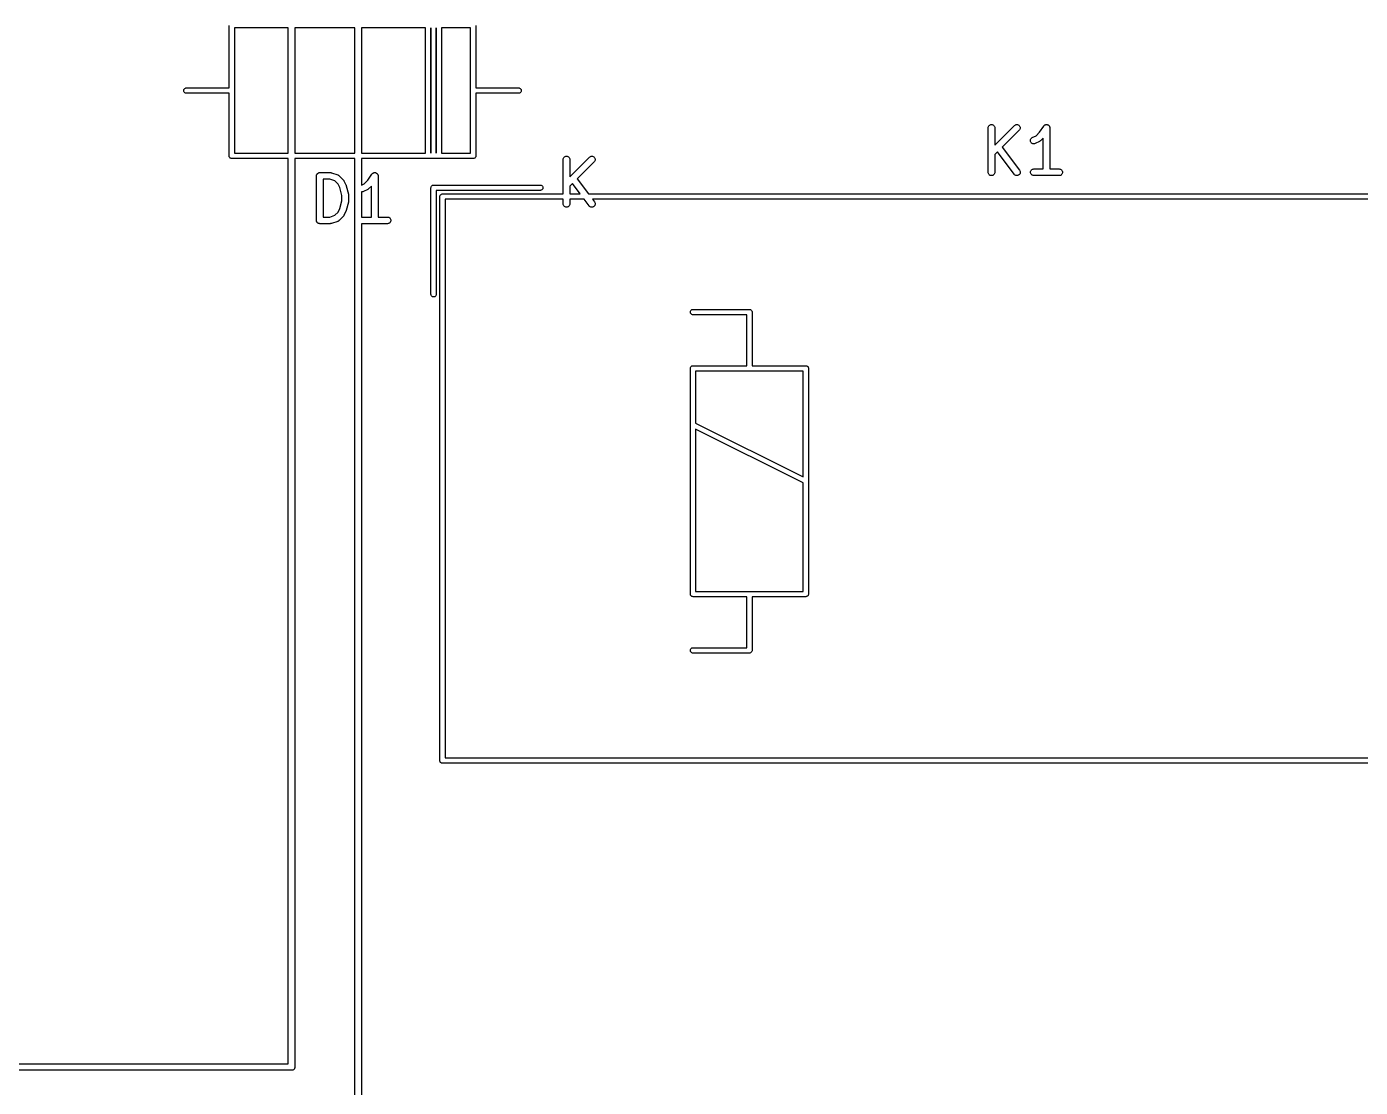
# Model space of a CAD drawing. Extents: x 27 to 173, y -137 to -67.
# Drawn here: x 119.54 to 149.57, y -122.46 to -98.57 of the extents above; entities that cross this region are included whole.
import ezdxf

# ---------------------------------------------------------------- set-up
doc = ezdxf.new("R2010")
doc.units = 0
doc.layers.add('BLACK', color=7, linetype='CONTINUOUS')

msp = doc.modelspace()

# ---------------------------------------------------------------- linework, layer by layer
at = {"layer": 'BLACK', "linetype": 'CONTINUOUS'}
for p, q in [((124.093, -99.9525), (124.093, -98.5454)), ((124.213, -98.6025), (124.213, -100.01)), ((125.425, -98.6025), (124.213, -98.6025)), ((125.425, -101.422), (125.425, -98.6025)), ((125.575, -98.6025), (125.575, -101.422)), ((126.925, -98.6025), (125.575, -98.6025)), ((126.925, -101.422), (126.925, -98.6025)), ((127.075, -98.6025), (127.075, -101.422)), ((128.513, -98.6025), (127.075, -98.6025)), ((128.513, -101.422), (128.513, -98.6025)), ((128.633, -98.6025), (128.633, -101.422)), ((128.633, -101.422), (128.633, -98.6025)), ((128.633, -98.6025), (128.633, -98.6025)), ((128.753, -98.6025), (128.753, -101.422)), ((128.753, -101.422), (128.753, -98.6025)), ((128.753, -98.6025), (128.753, -98.6025)), ((128.873, -98.6025), (128.873, -101.422)), ((129.533, -98.6025), (128.873, -98.6025)), ((129.533, -100.01), (129.533, -98.6025)), ((129.653, -98.5454), (129.653, -99.9525)), ((123.073, -100.012), (123.074, -100.001)), ((123.074, -100.001), (123.077, -99.9894)), ((123.077, -99.9894), (123.083, -99.979)), ((123.083, -99.979), (123.09, -99.9699)), ((123.09, -99.9699), (123.1, -99.9624)), ((123.1, -99.9624), (123.11, -99.9568)), ((123.11, -99.9568), (123.121, -99.9534)), ((123.121, -99.9534), (123.13, -99.9525)), ((123.13, -99.9525), (124.093, -99.9525)), ((129.653, -99.9525), (130.616, -99.9525)), ((130.616, -99.9525), (130.625, -99.9534)), ((130.625, -99.9534), (130.636, -99.9568)), ((130.636, -99.9568), (130.646, -99.9624)), ((130.646, -99.9624), (130.656, -99.9699)), ((130.656, -99.9699), (130.663, -99.979)), ((130.663, -99.979), (130.669, -99.9894)), ((130.669, -99.9894), (130.672, -100.001)), ((130.672, -100.001), (130.673, -100.012)), ((123.074, -100.024), (123.073, -100.012)), ((123.077, -100.036), (123.074, -100.024)), ((123.083, -100.046), (123.077, -100.036)), ((123.09, -100.055), (123.083, -100.046)), ((123.1, -100.063), (123.09, -100.055)), ((123.11, -100.068), (123.1, -100.063)), ((123.121, -100.072), (123.11, -100.068)), ((123.13, -100.072), (123.121, -100.072)), ((124.093, -100.072), (123.13, -100.072)), ((124.093, -101.48), (124.093, -100.072)), ((124.213, -100.01), (124.213, -100.012)), ((124.213, -100.012), (124.213, -100.015)), ((124.213, -100.015), (124.213, -101.422)), ((129.533, -100.012), (129.533, -100.01)), ((129.533, -100.015), (129.533, -100.012)), ((129.533, -101.422), (129.533, -100.015)), ((130.616, -100.072), (129.653, -100.072)), ((129.653, -100.072), (129.653, -101.48)), ((130.625, -100.072), (130.616, -100.072)), ((130.636, -100.068), (130.625, -100.072)), ((130.646, -100.063), (130.636, -100.068)), ((130.656, -100.055), (130.646, -100.063)), ((130.663, -100.046), (130.656, -100.055)), ((130.669, -100.036), (130.663, -100.046)), ((130.672, -100.024), (130.669, -100.036)), ((130.673, -100.012), (130.672, -100.024)), ((141.187, -100.851), (141.189, -100.837)), ((141.187, -100.852), (141.187, -100.851)), ((141.187, -101.852), (141.187, -100.852)), ((141.189, -100.837), (141.193, -100.823)), ((141.193, -100.823), (141.2, -100.81)), ((141.2, -100.81), (141.209, -100.799)), ((141.209, -100.799), (141.221, -100.79)), ((141.221, -100.79), (141.234, -100.783)), ((141.234, -100.783), (141.248, -100.779)), ((141.248, -100.779), (141.262, -100.777)), ((141.262, -100.777), (141.277, -100.779)), ((141.277, -100.779), (141.291, -100.783)), ((141.291, -100.783), (141.304, -100.79)), ((141.304, -100.79), (141.315, -100.8)), ((141.315, -100.8), (141.324, -100.811)), ((141.324, -100.811), (141.331, -100.824)), ((141.331, -100.824), (141.335, -100.838)), ((141.335, -100.838), (141.337, -100.852)), ((141.337, -101.243), (141.78, -100.799)), ((141.337, -100.852), (141.337, -101.243)), ((141.886, -100.905), (141.504, -101.288)), ((141.78, -100.799), (141.781, -100.799)), ((141.781, -100.799), (141.792, -100.789)), ((141.792, -100.789), (141.805, -100.783)), ((141.805, -100.783), (141.82, -100.779)), ((141.82, -100.779), (141.834, -100.777)), ((141.834, -100.777), (141.849, -100.779)), ((141.849, -100.779), (141.863, -100.783)), ((141.863, -100.783), (141.875, -100.79)), ((141.875, -100.79), (141.887, -100.8)), ((141.896, -100.894), (141.886, -100.905)), ((141.887, -100.8), (141.896, -100.811)), ((141.896, -100.811), (141.903, -100.824)), ((141.903, -100.881), (141.896, -100.894)), ((141.903, -100.824), (141.907, -100.838)), ((141.907, -100.867), (141.903, -100.881)), ((141.907, -100.838), (141.908, -100.853)), ((141.908, -100.853), (141.907, -100.867)), ((142.346, -100.947), (142.438, -100.811)), ((142.438, -100.81), (142.443, -100.804)), ((142.438, -100.811), (142.438, -100.81)), ((142.438, -100.81), (142.438, -100.81)), ((142.438, -100.81), (142.438, -100.81)), ((142.438, -100.81), (142.438, -100.81)), ((142.443, -100.804), (142.448, -100.799)), ((142.448, -100.799), (142.453, -100.794)), ((142.448, -100.799), (142.448, -100.799)), ((142.448, -100.799), (142.448, -100.799)), ((142.453, -100.794), (142.459, -100.79)), ((142.459, -100.79), (142.466, -100.786)), ((142.459, -100.79), (142.459, -100.79)), ((142.459, -100.79), (142.459, -100.79)), ((142.466, -100.786), (142.472, -100.783)), ((142.472, -100.783), (142.479, -100.781)), ((142.472, -100.783), (142.472, -100.783)), ((142.472, -100.783), (142.472, -100.783)), ((142.479, -100.781), (142.486, -100.779)), ((142.486, -100.779), (142.493, -100.778)), ((142.486, -100.779), (142.486, -100.779)), ((142.486, -100.779), (142.486, -100.779)), ((142.493, -100.778), (142.501, -100.777)), ((142.501, -100.777), (142.501, -100.777)), ((142.501, -100.777), (142.508, -100.778)), ((142.501, -100.777), (142.501, -100.777)), ((142.508, -100.778), (142.515, -100.779)), ((142.515, -100.779), (142.515, -100.779)), ((142.515, -100.779), (142.515, -100.779)), ((142.515, -100.779), (142.522, -100.781)), ((142.522, -100.781), (142.529, -100.783)), ((142.529, -100.783), (142.529, -100.783)), ((142.529, -100.783), (142.529, -100.783)), ((142.529, -100.783), (142.535, -100.787)), ((142.535, -100.787), (142.542, -100.79)), ((142.542, -100.79), (142.542, -100.79)), ((142.542, -100.79), (142.542, -100.79)), ((142.542, -100.79), (142.547, -100.795)), ((142.547, -100.795), (142.553, -100.8)), ((142.553, -100.8), (142.553, -100.8)), ((142.553, -100.8), (142.553, -100.8)), ((142.553, -100.8), (142.558, -100.805)), ((142.558, -100.805), (142.562, -100.811)), ((142.562, -100.811), (142.562, -100.811)), ((142.562, -100.811), (142.563, -100.811)), ((142.563, -100.811), (142.566, -100.817)), ((142.566, -100.817), (142.569, -100.824)), ((142.569, -100.824), (142.569, -100.824)), ((142.569, -100.824), (142.569, -100.824)), ((142.569, -100.824), (142.571, -100.831)), ((142.571, -100.831), (142.574, -100.838)), ((142.574, -100.838), (142.574, -100.838)), ((142.574, -100.838), (142.574, -100.838)), ((142.574, -100.838), (142.574, -100.845)), ((142.574, -100.845), (142.575, -100.852)), ((142.575, -100.852), (142.575, -101.777)), ((142.139, -101.143), (142.14, -101.128)), ((142.142, -101.157), (142.139, -101.143)), ((142.14, -101.128), (142.143, -101.114)), ((142.147, -101.171), (142.142, -101.157)), ((142.143, -101.114), (142.149, -101.101)), ((142.155, -101.184), (142.147, -101.171)), ((142.149, -101.101), (142.158, -101.089)), ((142.165, -101.194), (142.155, -101.184)), ((142.158, -101.089), (142.168, -101.079)), ((142.177, -101.203), (142.165, -101.194)), ((142.168, -101.079), (142.181, -101.071)), ((142.19, -101.209), (142.177, -101.203)), ((142.181, -101.071), (142.265, -101.029)), ((142.247, -101.206), (142.233, -101.211)), ((142.248, -101.205), (142.247, -101.206)), ((142.343, -101.158), (142.248, -101.205)), ((142.265, -101.029), (142.346, -100.947)), ((142.347, -101.155), (142.343, -101.158)), ((142.35, -101.153), (142.347, -101.155)), ((142.353, -101.151), (142.35, -101.153)), ((142.355, -101.15), (142.353, -101.151)), ((142.359, -101.147), (142.355, -101.15)), ((142.362, -101.144), (142.359, -101.147)), ((142.363, -101.144), (142.362, -101.144)), ((142.425, -101.081), (142.363, -101.144)), ((142.425, -101.777), (142.425, -101.081)), ((124.093, -101.483), (124.093, -101.48)), ((124.094, -101.494), (124.093, -101.483)), ((124.097, -101.506), (124.094, -101.494)), ((124.103, -101.516), (124.097, -101.506)), ((124.213, -101.422), (125.425, -101.422)), ((125.575, -101.422), (126.925, -101.422)), ((127.075, -101.422), (128.513, -101.422)), ((128.873, -101.422), (129.533, -101.422)), ((129.649, -101.506), (129.643, -101.516)), ((129.652, -101.494), (129.649, -101.506)), ((129.653, -101.485), (129.652, -101.491)), ((129.652, -101.491), (129.652, -101.494)), ((129.653, -101.48), (129.653, -101.483)), ((129.653, -101.483), (129.653, -101.485)), ((129.653, -101.485), (129.653, -101.485)), ((131.639, -101.511), (131.65, -101.502)), ((131.65, -101.502), (131.663, -101.495)), ((131.663, -101.495), (131.677, -101.491)), ((131.677, -101.491), (131.692, -101.49)), ((131.692, -101.49), (131.706, -101.491)), ((131.706, -101.491), (131.72, -101.496)), ((131.72, -101.496), (131.733, -101.503)), ((131.733, -101.503), (131.744, -101.512)), ((132.21, -101.511), (132.222, -101.502)), ((132.222, -101.502), (132.235, -101.495)), ((132.235, -101.495), (132.249, -101.491)), ((132.249, -101.491), (132.263, -101.49)), ((132.263, -101.49), (132.278, -101.491)), ((132.278, -101.491), (132.292, -101.496)), ((132.292, -101.496), (132.305, -101.503)), ((132.305, -101.503), (132.316, -101.512)), ((141.397, -101.395), (141.337, -101.455)), ((141.337, -101.455), (141.337, -101.852)), ((141.773, -101.897), (141.397, -101.395)), ((141.504, -101.288), (141.893, -101.807)), ((142.204, -101.212), (142.19, -101.209)), ((142.219, -101.213), (142.204, -101.212)), ((142.233, -101.211), (142.219, -101.213)), ((124.11, -101.525), (124.103, -101.516)), ((124.12, -101.533), (124.11, -101.525)), ((124.13, -101.538), (124.12, -101.533)), ((124.141, -101.542), (124.13, -101.538)), ((124.15, -101.542), (124.141, -101.542)), ((124.153, -101.543), (124.15, -101.542)), ((124.15, -101.542), (124.15, -101.542)), ((124.156, -101.542), (124.153, -101.543)), ((125.425, -101.542), (124.156, -101.542)), ((125.425, -121.925), (125.425, -101.542)), ((125.575, -101.542), (125.575, -121.996)), ((126.925, -101.542), (125.575, -101.542)), ((126.925, -130.925), (126.925, -101.542)), ((128.57, -101.542), (127.075, -101.542)), ((127.075, -101.542), (127.075, -102.143)), ((128.573, -101.543), (128.57, -101.542)), ((128.576, -101.542), (128.573, -101.543)), ((128.69, -101.542), (128.576, -101.542)), ((128.693, -101.543), (128.69, -101.542)), ((128.696, -101.542), (128.693, -101.543)), ((128.81, -101.542), (128.696, -101.542)), ((128.813, -101.543), (128.81, -101.542)), ((128.816, -101.542), (128.813, -101.543)), ((129.59, -101.542), (128.816, -101.542)), ((129.593, -101.543), (129.59, -101.542)), ((129.596, -101.542), (129.593, -101.543)), ((129.605, -101.542), (129.596, -101.542)), ((129.596, -101.542), (129.596, -101.542)), ((129.616, -101.538), (129.605, -101.542)), ((129.626, -101.533), (129.616, -101.538)), ((129.636, -101.525), (129.626, -101.533)), ((129.643, -101.516), (129.636, -101.525)), ((131.616, -101.564), (131.618, -101.549)), ((131.616, -101.565), (131.616, -101.564)), ((131.616, -102.34), (131.616, -101.565)), ((131.618, -101.549), (131.622, -101.535)), ((131.622, -101.535), (131.629, -101.523)), ((131.629, -101.523), (131.639, -101.511)), ((131.744, -101.512), (131.754, -101.523)), ((131.754, -101.523), (131.76, -101.536)), ((131.76, -101.536), (131.765, -101.55)), ((131.765, -101.55), (131.766, -101.565)), ((131.766, -101.955), (132.209, -101.512)), ((131.766, -101.565), (131.766, -101.955)), ((132.316, -101.618), (131.933, -102)), ((132.209, -101.512), (132.21, -101.511)), ((132.316, -101.512), (132.325, -101.524)), ((132.325, -101.607), (132.316, -101.618)), ((132.325, -101.524), (132.332, -101.537)), ((132.332, -101.594), (132.325, -101.607)), ((132.332, -101.537), (132.336, -101.551)), ((132.336, -101.58), (132.332, -101.594)), ((132.336, -101.551), (132.338, -101.565)), ((132.338, -101.565), (132.336, -101.58)), ((141.893, -101.807), (141.894, -101.808)), ((141.894, -101.808), (141.901, -101.821)), ((142.152, -101.81), (142.161, -101.799)), ((142.161, -101.799), (142.173, -101.79)), ((142.173, -101.79), (142.186, -101.783)), ((142.186, -101.783), (142.2, -101.779)), ((142.2, -101.779), (142.214, -101.777)), ((142.214, -101.777), (142.425, -101.777)), ((142.575, -101.777), (142.786, -101.777)), ((142.786, -101.777), (142.787, -101.777)), ((142.787, -101.777), (142.801, -101.779)), ((142.801, -101.779), (142.815, -101.783)), ((142.815, -101.783), (142.828, -101.79)), ((142.828, -101.79), (142.839, -101.8)), ((142.839, -101.8), (142.848, -101.811)), ((126.06, -101.934), (126.061, -101.927)), ((126.06, -101.935), (126.06, -101.934)), ((126.06, -101.934), (126.06, -101.934)), ((126.06, -101.934), (126.06, -101.934)), ((126.06, -101.934), (126.06, -101.934)), ((126.06, -102.935), (126.06, -101.935)), ((126.061, -101.927), (126.061, -101.92)), ((126.061, -101.92), (126.062, -101.92)), ((126.062, -101.919), (126.064, -101.913)), ((126.062, -101.92), (126.062, -101.919)), ((126.064, -101.913), (126.066, -101.906)), ((126.066, -101.905), (126.069, -101.899)), ((126.066, -101.906), (126.066, -101.905)), ((126.066, -101.906), (126.066, -101.906)), ((126.069, -101.899), (126.073, -101.893)), ((126.073, -101.893), (126.078, -101.887)), ((126.073, -101.893), (126.073, -101.893)), ((126.073, -101.893), (126.073, -101.893)), ((126.078, -101.887), (126.082, -101.882)), ((126.082, -101.881), (126.088, -101.877)), ((126.082, -101.882), (126.082, -101.881)), ((126.082, -101.881), (126.082, -101.881)), ((126.088, -101.877), (126.093, -101.872)), ((126.093, -101.872), (126.094, -101.872)), ((126.094, -101.872), (126.1, -101.869)), ((126.094, -101.872), (126.094, -101.872)), ((126.1, -101.869), (126.106, -101.866)), ((126.106, -101.866), (126.107, -101.865)), ((126.107, -101.865), (126.114, -101.863)), ((126.107, -101.865), (126.107, -101.865)), ((126.114, -101.863), (126.12, -101.861)), ((126.12, -101.861), (126.121, -101.861)), ((126.121, -101.861), (126.121, -101.861)), ((126.121, -101.861), (126.128, -101.861)), ((126.128, -101.861), (126.135, -101.86)), ((126.135, -101.86), (126.373, -101.86)), ((126.21, -102.01), (126.21, -102.86)), ((126.361, -102.01), (126.21, -102.01)), ((126.475, -102.048), (126.361, -102.01)), ((126.373, -101.86), (126.374, -101.86)), ((126.374, -101.86), (126.378, -101.86)), ((126.378, -101.86), (126.382, -101.86)), ((126.382, -101.86), (126.385, -101.861)), ((126.385, -101.861), (126.389, -101.862)), ((126.389, -101.862), (126.393, -101.863)), ((126.393, -101.863), (126.397, -101.864)), ((126.397, -101.864), (126.54, -101.911)), ((126.549, -102.122), (126.475, -102.048)), ((126.54, -101.911), (126.541, -101.912)), ((126.541, -101.912), (126.543, -101.913)), ((126.543, -101.913), (126.545, -101.913)), ((126.545, -101.913), (126.549, -101.916)), ((126.549, -101.916), (126.554, -101.918)), ((126.554, -101.918), (126.556, -101.919)), ((126.556, -101.919), (126.558, -101.92)), ((126.558, -101.92), (126.562, -101.923)), ((126.562, -101.923), (126.566, -101.926)), ((126.566, -101.926), (126.567, -101.928)), ((126.567, -101.928), (126.569, -101.929)), ((126.569, -101.929), (126.664, -102.025)), ((126.664, -102.025), (126.665, -102.025)), ((126.665, -102.025), (126.667, -102.029)), ((126.667, -102.029), (126.67, -102.032)), ((126.67, -102.032), (126.672, -102.034)), ((126.672, -102.034), (126.674, -102.037)), ((126.674, -102.037), (126.676, -102.041)), ((126.676, -102.041), (126.678, -102.044)), ((126.678, -102.044), (126.726, -102.139)), ((127.138, -102.111), (127.219, -102.03)), ((127.219, -102.03), (127.311, -101.893)), ((127.311, -101.892), (127.316, -101.887)), ((127.311, -101.893), (127.311, -101.892)), ((127.311, -101.892), (127.311, -101.892)), ((127.311, -101.893), (127.311, -101.893)), ((127.311, -101.893), (127.311, -101.893)), ((127.316, -101.887), (127.321, -101.881)), ((127.321, -101.881), (127.326, -101.877)), ((127.321, -101.881), (127.321, -101.881)), ((127.321, -101.881), (127.321, -101.881)), ((127.326, -101.877), (127.332, -101.872)), ((127.332, -101.872), (127.339, -101.869)), ((127.332, -101.872), (127.332, -101.872)), ((127.332, -101.872), (127.332, -101.872)), ((127.339, -101.869), (127.345, -101.865)), ((127.345, -101.865), (127.352, -101.863)), ((127.345, -101.865), (127.345, -101.865)), ((127.345, -101.865), (127.345, -101.865)), ((127.352, -101.863), (127.359, -101.861)), ((127.359, -101.861), (127.359, -101.861)), ((127.359, -101.861), (127.359, -101.861)), ((127.359, -101.861), (127.366, -101.861)), ((127.366, -101.861), (127.374, -101.86)), ((127.374, -101.86), (127.374, -101.86)), ((127.374, -101.86), (127.374, -101.86)), ((127.374, -101.86), (127.381, -101.861)), ((127.381, -101.861), (127.388, -101.861)), ((127.388, -101.861), (127.388, -101.861)), ((127.388, -101.861), (127.388, -101.861)), ((127.388, -101.861), (127.395, -101.864)), ((127.395, -101.864), (127.402, -101.866)), ((127.402, -101.866), (127.402, -101.866)), ((127.402, -101.866), (127.402, -101.866)), ((127.402, -101.866), (127.408, -101.869)), ((127.408, -101.869), (127.415, -101.873)), ((127.415, -101.873), (127.415, -101.873)), ((127.415, -101.873), (127.415, -101.873)), ((127.415, -101.873), (127.42, -101.877)), ((127.42, -101.877), (127.426, -101.882)), ((127.426, -101.882), (127.426, -101.882)), ((127.426, -101.882), (127.426, -101.882)), ((127.426, -101.882), (127.431, -101.888)), ((127.431, -101.888), (127.435, -101.893)), ((127.435, -101.893), (127.435, -101.893)), ((127.435, -101.893), (127.436, -101.893)), ((127.436, -101.893), (127.439, -101.9)), ((127.439, -101.9), (127.442, -101.906)), ((127.442, -101.906), (127.442, -101.906)), ((127.442, -101.906), (127.442, -101.906)), ((127.442, -101.906), (127.444, -101.913)), ((127.444, -101.913), (127.447, -101.92)), ((127.447, -101.92), (127.447, -101.92)), ((127.447, -101.92), (127.447, -101.92)), ((127.447, -101.92), (127.447, -101.927)), ((127.447, -101.927), (127.448, -101.935)), ((127.448, -101.935), (127.448, -102.86)), ((131.826, -102.108), (131.766, -102.167)), ((132, -102.34), (131.826, -102.108)), ((131.933, -102), (132.188, -102.34)), ((141.188, -101.867), (141.187, -101.852)), ((141.193, -101.881), (141.188, -101.867)), ((141.199, -101.894), (141.193, -101.881)), ((141.209, -101.905), (141.199, -101.894)), ((141.22, -101.915), (141.209, -101.905)), ((141.233, -101.922), (141.22, -101.915)), ((141.247, -101.926), (141.233, -101.922)), ((141.261, -101.927), (141.247, -101.926)), ((141.276, -101.926), (141.261, -101.927)), ((141.29, -101.922), (141.276, -101.926)), ((141.303, -101.915), (141.29, -101.922)), ((141.314, -101.906), (141.303, -101.915)), ((141.324, -101.895), (141.314, -101.906)), ((141.331, -101.882), (141.324, -101.895)), ((141.335, -101.868), (141.331, -101.882)), ((141.337, -101.853), (141.335, -101.868)), ((141.337, -101.852), (141.337, -101.853)), ((141.783, -101.908), (141.773, -101.897)), ((141.795, -101.917), (141.783, -101.908)), ((141.808, -101.923), (141.795, -101.917)), ((141.822, -101.927), (141.808, -101.923)), ((141.837, -101.927), (141.822, -101.927)), ((141.852, -101.925), (141.837, -101.927)), ((141.865, -101.92), (141.852, -101.925)), ((141.878, -101.913), (141.865, -101.92)), ((141.889, -101.903), (141.878, -101.913)), ((141.898, -101.891), (141.889, -101.903)), ((141.904, -101.878), (141.898, -101.891)), ((141.901, -101.821), (141.906, -101.835)), ((141.907, -101.864), (141.904, -101.878)), ((141.906, -101.835), (141.908, -101.849)), ((141.908, -101.849), (141.907, -101.864)), ((142.139, -101.852), (142.141, -101.837)), ((142.141, -101.866), (142.139, -101.852)), ((142.141, -101.837), (142.145, -101.823)), ((142.145, -101.88), (142.141, -101.866)), ((142.145, -101.823), (142.152, -101.81)), ((142.152, -101.893), (142.145, -101.88)), ((142.161, -101.905), (142.152, -101.893)), ((142.172, -101.914), (142.161, -101.905)), ((142.185, -101.921), (142.172, -101.914)), ((142.199, -101.926), (142.185, -101.921)), ((142.213, -101.927), (142.199, -101.926)), ((142.214, -101.927), (142.213, -101.927)), ((142.786, -101.927), (142.214, -101.927)), ((142.8, -101.926), (142.786, -101.927)), ((142.814, -101.922), (142.8, -101.926)), ((142.827, -101.915), (142.814, -101.922)), ((142.839, -101.906), (142.827, -101.915)), ((142.848, -101.894), (142.839, -101.906)), ((142.848, -101.811), (142.855, -101.824)), ((142.855, -101.881), (142.848, -101.894)), ((142.855, -101.824), (142.859, -101.838)), ((142.859, -101.867), (142.855, -101.881)), ((142.859, -101.838), (142.861, -101.853)), ((142.861, -101.853), (142.859, -101.867)), ((126.588, -102.199), (126.549, -102.122)), ((126.631, -102.373), (126.588, -102.199)), ((126.631, -102.497), (126.631, -102.373)), ((126.726, -102.139), (126.726, -102.14)), ((126.726, -102.14), (126.726, -102.141)), ((126.726, -102.141), (126.727, -102.141)), ((126.727, -102.141), (126.729, -102.148)), ((126.729, -102.148), (126.731, -102.154)), ((126.731, -102.154), (126.731, -102.154)), ((126.731, -102.154), (126.731, -102.155)), ((126.731, -102.155), (126.779, -102.345)), ((126.779, -102.345), (126.779, -102.346)), ((126.779, -102.346), (126.78, -102.348)), ((126.78, -102.348), (126.78, -102.349)), ((126.78, -102.349), (126.78, -102.355)), ((126.78, -102.355), (126.781, -102.361)), ((126.781, -102.361), (126.781, -102.362)), ((126.781, -102.362), (126.781, -102.363)), ((126.781, -102.363), (126.781, -102.506)), ((127.075, -102.143), (127.138, -102.111)), ((127.077, -102.295), (127.075, -102.294)), ((127.075, -102.294), (127.075, -102.861)), ((127.092, -102.295), (127.077, -102.295)), ((127.106, -102.293), (127.092, -102.295)), ((127.12, -102.288), (127.106, -102.293)), ((127.121, -102.288), (127.12, -102.288)), ((127.216, -102.24), (127.121, -102.288)), ((127.22, -102.238), (127.216, -102.24)), ((127.223, -102.236), (127.22, -102.238)), ((127.226, -102.234), (127.223, -102.236)), ((127.228, -102.232), (127.226, -102.234)), ((127.232, -102.229), (127.228, -102.232)), ((127.235, -102.227), (127.232, -102.229)), ((127.236, -102.226), (127.235, -102.227)), ((127.298, -102.164), (127.236, -102.226)), ((127.298, -102.86), (127.298, -102.164)), ((128.64, -102.2), (128.641, -102.188)), ((128.64, -102.203), (128.64, -102.2)), ((128.64, -104.603), (128.64, -102.203)), ((128.641, -102.188), (128.644, -102.177)), ((128.644, -102.177), (128.65, -102.167)), ((128.65, -102.167), (128.657, -102.157)), ((128.657, -102.157), (128.667, -102.15)), ((128.667, -102.15), (128.677, -102.144)), ((128.677, -102.144), (128.688, -102.141)), ((128.688, -102.141), (128.697, -102.14)), ((128.697, -102.14), (128.697, -102.14)), ((128.697, -102.14), (128.7, -102.14)), ((128.7, -102.14), (128.703, -102.14)), ((128.703, -102.14), (131.103, -102.14)), ((131.103, -102.26), (128.76, -102.26)), ((128.76, -102.26), (128.76, -104.603)), ((128.84, -102.4), (128.841, -102.388)), ((128.84, -102.403), (128.84, -102.4)), ((128.84, -115.097), (128.84, -102.403)), ((128.841, -102.388), (128.844, -102.377)), ((128.844, -102.377), (128.85, -102.367)), ((128.85, -102.367), (128.857, -102.357)), ((128.857, -102.357), (128.867, -102.35)), ((128.867, -102.35), (128.877, -102.344)), ((128.877, -102.344), (128.888, -102.341)), ((128.888, -102.341), (128.897, -102.34)), ((128.897, -102.34), (128.897, -102.34)), ((128.897, -102.34), (128.9, -102.34)), ((128.9, -102.34), (128.903, -102.34)), ((128.903, -102.34), (131.616, -102.34)), ((131.103, -102.14), (131.112, -102.141)), ((131.112, -102.259), (131.103, -102.26)), ((131.112, -102.141), (131.123, -102.144)), ((131.123, -102.256), (131.112, -102.259)), ((131.123, -102.144), (131.133, -102.15)), ((131.133, -102.25), (131.123, -102.256)), ((131.133, -102.15), (131.143, -102.157)), ((131.143, -102.243), (131.133, -102.25)), ((131.143, -102.157), (131.15, -102.167)), ((131.15, -102.233), (131.143, -102.243)), ((131.15, -102.167), (131.156, -102.177)), ((131.156, -102.223), (131.15, -102.233)), ((131.156, -102.177), (131.159, -102.188)), ((131.159, -102.212), (131.156, -102.223)), ((131.159, -102.188), (131.16, -102.2)), ((131.16, -102.2), (131.159, -102.212)), ((131.766, -102.167), (131.766, -102.34)), ((131.766, -102.34), (132, -102.34)), ((132.188, -102.34), (158.097, -102.34)), ((126.549, -102.748), (126.588, -102.671)), ((126.588, -102.671), (126.631, -102.497)), ((126.779, -102.524), (126.731, -102.715)), ((126.78, -102.522), (126.779, -102.523)), ((126.779, -102.523), (126.779, -102.524)), ((126.781, -102.51), (126.78, -102.516)), ((126.78, -102.516), (126.78, -102.522)), ((126.781, -102.506), (126.781, -102.507)), ((126.781, -102.507), (126.781, -102.509)), ((126.781, -102.509), (126.781, -102.51)), ((131.616, -102.46), (128.96, -102.46)), ((128.96, -102.46), (128.96, -115.04)), ((131.616, -102.565), (131.616, -102.46)), ((131.618, -102.579), (131.616, -102.565)), ((131.622, -102.593), (131.618, -102.579)), ((131.629, -102.606), (131.622, -102.593)), ((131.638, -102.618), (131.629, -102.606)), ((131.649, -102.627), (131.638, -102.618)), ((131.662, -102.634), (131.649, -102.627)), ((131.676, -102.638), (131.662, -102.634)), ((131.691, -102.64), (131.676, -102.638)), ((131.705, -102.639), (131.691, -102.64)), ((131.719, -102.634), (131.705, -102.639)), ((131.732, -102.628), (131.719, -102.634)), ((131.744, -102.618), (131.732, -102.628)), ((131.753, -102.607), (131.744, -102.618)), ((131.76, -102.594), (131.753, -102.607)), ((131.764, -102.58), (131.76, -102.594)), ((131.766, -102.566), (131.764, -102.58)), ((132.09, -102.46), (131.766, -102.46)), ((131.766, -102.46), (131.766, -102.565)), ((131.766, -102.565), (131.766, -102.566)), ((132.203, -102.61), (132.09, -102.46)), ((132.212, -102.621), (132.203, -102.61)), ((132.224, -102.629), (132.212, -102.621)), ((132.237, -102.636), (132.224, -102.629)), ((132.252, -102.639), (132.237, -102.636)), ((132.266, -102.64), (132.252, -102.639)), ((132.281, -102.638), (132.266, -102.64)), ((158.04, -102.46), (132.278, -102.46)), ((132.278, -102.46), (132.323, -102.52)), ((132.295, -102.633), (132.281, -102.638)), ((132.307, -102.625), (132.295, -102.633)), ((132.318, -102.615), (132.307, -102.625)), ((132.327, -102.604), (132.318, -102.615)), ((132.323, -102.52), (132.323, -102.521)), ((132.323, -102.521), (132.331, -102.533)), ((132.333, -102.59), (132.327, -102.604)), ((132.331, -102.533), (132.335, -102.547)), ((132.337, -102.576), (132.333, -102.59)), ((132.335, -102.547), (132.337, -102.562)), ((132.337, -102.562), (132.337, -102.576)), ((126.061, -102.942), (126.06, -102.935)), ((126.061, -102.949), (126.061, -102.942)), ((126.063, -102.956), (126.061, -102.949)), ((126.061, -102.949), (126.061, -102.949)), ((126.061, -102.949), (126.061, -102.949)), ((126.065, -102.963), (126.063, -102.956)), ((126.066, -102.963), (126.065, -102.963)), ((126.065, -102.963), (126.065, -102.963)), ((126.069, -102.97), (126.066, -102.963)), ((126.072, -102.976), (126.069, -102.97)), ((126.077, -102.982), (126.072, -102.976)), ((126.072, -102.976), (126.072, -102.976)), ((126.072, -102.976), (126.072, -102.976)), ((126.081, -102.987), (126.077, -102.982)), ((126.082, -102.988), (126.081, -102.987)), ((126.087, -102.992), (126.082, -102.988)), ((126.082, -102.988), (126.082, -102.988)), ((126.093, -102.997), (126.087, -102.992)), ((126.099, -103), (126.093, -102.997)), ((126.093, -102.997), (126.093, -102.997)), ((126.093, -102.997), (126.093, -102.997)), ((126.105, -103.004), (126.099, -103)), ((126.106, -103.004), (126.105, -103.004)), ((126.113, -103.006), (126.106, -103.004)), ((126.106, -103.004), (126.106, -103.004)), ((126.119, -103.008), (126.113, -103.006)), ((126.12, -103.008), (126.119, -103.008)), ((126.127, -103.009), (126.12, -103.008)), ((126.12, -103.008), (126.12, -103.008)), ((126.134, -103.01), (126.127, -103.009)), ((126.21, -102.86), (126.361, -102.86)), ((126.361, -102.86), (126.475, -102.822)), ((126.377, -103.009), (126.373, -103.01)), ((126.381, -103.009), (126.377, -103.009)), ((126.384, -103.009), (126.381, -103.009)), ((126.388, -103.008), (126.384, -103.009)), ((126.392, -103.007), (126.388, -103.008)), ((126.396, -103.006), (126.392, -103.007)), ((126.397, -103.006), (126.396, -103.006)), ((126.54, -102.958), (126.397, -103.006)), ((126.475, -102.822), (126.549, -102.748)), ((126.542, -102.958), (126.54, -102.958)), ((126.544, -102.957), (126.542, -102.958)), ((126.548, -102.955), (126.544, -102.957)), ((126.553, -102.952), (126.548, -102.955)), ((126.555, -102.951), (126.553, -102.952)), ((126.557, -102.95), (126.555, -102.951)), ((126.561, -102.947), (126.557, -102.95)), ((126.565, -102.944), (126.561, -102.947)), ((126.566, -102.942), (126.565, -102.944)), ((126.568, -102.941), (126.566, -102.942)), ((126.569, -102.94), (126.568, -102.941)), ((126.664, -102.845), (126.569, -102.94)), ((126.667, -102.842), (126.664, -102.845)), ((126.67, -102.839), (126.667, -102.842)), ((126.671, -102.836), (126.67, -102.839)), ((126.673, -102.834), (126.671, -102.836)), ((126.675, -102.83), (126.673, -102.834)), ((126.678, -102.826), (126.675, -102.83)), ((126.726, -102.73), (126.678, -102.826)), ((126.678, -102.826), (126.678, -102.826)), ((126.729, -102.723), (126.726, -102.73)), ((126.726, -102.73), (126.726, -102.73)), ((126.726, -102.73), (126.726, -102.73)), ((126.731, -102.717), (126.729, -102.723)), ((126.731, -102.715), (126.731, -102.716)), ((126.731, -102.716), (126.731, -102.716)), ((126.731, -102.716), (126.731, -102.717)), ((127.075, -102.861), (127.087, -102.86)), ((127.086, -103.01), (127.075, -103.009)), ((127.075, -103.009), (127.075, -130.996)), ((127.087, -102.86), (127.298, -102.86)), ((127.448, -102.86), (127.659, -102.86)), ((127.659, -102.86), (127.66, -102.86)), ((127.673, -103.008), (127.659, -103.01)), ((127.66, -102.86), (127.674, -102.862)), ((127.687, -103.004), (127.673, -103.008)), ((127.674, -102.862), (127.688, -102.866)), ((127.7, -102.997), (127.687, -103.004)), ((127.688, -102.866), (127.701, -102.873)), ((127.712, -102.988), (127.7, -102.997)), ((127.701, -102.873), (127.712, -102.882)), ((127.712, -102.882), (127.721, -102.894)), ((127.721, -102.977), (127.712, -102.988)), ((127.721, -102.894), (127.728, -102.907)), ((127.728, -102.964), (127.721, -102.977)), ((127.728, -102.907), (127.732, -102.921)), ((127.732, -102.95), (127.728, -102.964)), ((127.732, -102.921), (127.734, -102.935)), ((127.734, -102.935), (127.732, -102.95)), ((126.135, -103.01), (126.134, -103.01)), ((126.134, -103.01), (126.134, -103.01)), ((126.134, -103.01), (126.134, -103.01)), ((126.134, -103.01), (126.134, -103.01)), ((126.373, -103.01), (126.135, -103.01)), ((127.087, -103.01), (127.086, -103.01)), ((127.659, -103.01), (127.087, -103.01)), ((128.641, -104.612), (128.64, -104.603)), ((128.644, -104.623), (128.641, -104.612)), ((128.65, -104.633), (128.644, -104.623)), ((128.657, -104.643), (128.65, -104.633)), ((128.667, -104.65), (128.657, -104.643)), ((128.677, -104.656), (128.667, -104.65)), ((128.688, -104.659), (128.677, -104.656)), ((128.7, -104.66), (128.688, -104.659)), ((128.712, -104.659), (128.7, -104.66)), ((128.723, -104.656), (128.712, -104.659)), ((128.733, -104.65), (128.723, -104.656)), ((128.743, -104.643), (128.733, -104.65)), ((128.75, -104.633), (128.743, -104.643)), ((128.756, -104.623), (128.75, -104.633)), ((128.759, -104.612), (128.756, -104.623)), ((128.76, -104.603), (128.759, -104.612)), ((134.48, -105), (134.481, -104.988)), ((134.481, -105.012), (134.48, -105)), ((134.481, -104.988), (134.484, -104.977)), ((134.484, -105.023), (134.481, -105.012)), ((134.484, -104.977), (134.49, -104.967)), ((134.49, -105.033), (134.484, -105.023)), ((134.49, -104.967), (134.497, -104.957)), ((134.497, -105.043), (134.49, -105.033)), ((134.497, -104.957), (134.507, -104.95)), ((134.507, -105.05), (134.497, -105.043)), ((134.507, -104.95), (134.517, -104.944)), ((134.517, -105.056), (134.507, -105.05)), ((134.517, -104.944), (134.528, -104.941)), ((134.528, -105.059), (134.517, -105.056)), ((134.528, -104.941), (134.537, -104.94)), ((134.537, -105.06), (134.528, -105.059)), ((134.537, -104.94), (135.807, -104.94)), ((135.75, -105.06), (134.537, -105.06)), ((135.75, -106.21), (135.75, -105.06)), ((135.807, -104.94), (135.81, -104.94)), ((135.81, -104.94), (135.813, -104.94)), ((135.813, -104.94), (135.813, -104.94)), ((135.813, -104.94), (135.822, -104.941)), ((135.822, -104.941), (135.833, -104.944)), ((135.833, -104.944), (135.843, -104.95)), ((135.843, -104.95), (135.853, -104.957)), ((135.853, -104.957), (135.86, -104.967)), ((135.86, -104.967), (135.866, -104.977)), ((135.866, -104.977), (135.869, -104.988)), ((135.869, -104.988), (135.87, -105)), ((135.87, -105), (135.87, -105.003)), ((135.87, -105.003), (135.87, -106.21)), ((134.48, -106.27), (134.481, -106.258)), ((134.48, -106.273), (134.48, -106.27)), ((134.48, -107.535), (134.48, -106.273)), ((134.481, -106.258), (134.484, -106.247)), ((134.484, -106.247), (134.49, -106.237)), ((134.49, -106.237), (134.497, -106.227)), ((134.497, -106.227), (134.507, -106.22)), ((134.507, -106.22), (134.517, -106.214)), ((134.517, -106.214), (134.528, -106.211)), ((134.528, -106.211), (134.537, -106.21)), ((134.537, -106.21), (134.537, -106.21)), ((134.537, -106.21), (134.54, -106.21)), ((134.54, -106.21), (134.543, -106.21)), ((134.543, -106.21), (135.75, -106.21)), ((135.87, -106.21), (137.077, -106.21)), ((137.077, -106.21), (137.08, -106.21)), ((137.08, -106.21), (137.083, -106.21)), ((137.083, -106.21), (137.083, -106.21)), ((137.083, -106.21), (137.092, -106.211)), ((137.092, -106.211), (137.103, -106.214)), ((137.103, -106.214), (137.113, -106.22)), ((137.113, -106.22), (137.123, -106.227)), ((137.123, -106.227), (137.13, -106.237)), ((137.13, -106.237), (137.136, -106.247)), ((137.136, -106.247), (137.139, -106.258)), ((137.139, -106.258), (137.14, -106.27)), ((137.14, -106.27), (137.14, -106.273)), ((137.14, -106.273), (137.14, -108.809)), ((135.807, -106.33), (134.6, -106.33)), ((134.6, -106.33), (134.6, -107.503)), ((135.81, -106.33), (135.807, -106.33)), ((135.813, -106.33), (135.81, -106.33)), ((137.02, -106.33), (135.813, -106.33)), ((137.02, -108.713), (137.02, -106.33)), ((134.6, -107.503), (137.02, -108.713)), ((134.48, -107.536), (134.48, -107.535)), ((134.48, -107.541), (134.48, -107.536)), ((134.48, -111.347), (134.48, -107.541)), ((137.02, -108.847), (134.6, -107.637)), ((134.6, -107.637), (134.6, -111.29)), ((137.02, -111.29), (137.02, -108.847)), ((137.14, -108.809), (137.14, -108.814)), ((137.14, -108.814), (137.14, -108.815)), ((137.14, -108.815), (137.14, -111.347)), ((134.48, -111.35), (134.48, -111.347)), ((134.481, -111.362), (134.48, -111.35)), ((134.484, -111.373), (134.481, -111.362)), ((134.49, -111.383), (134.484, -111.373)), ((134.497, -111.393), (134.49, -111.383)), ((134.507, -111.4), (134.497, -111.393)), ((134.517, -111.406), (134.507, -111.4)), ((134.528, -111.409), (134.517, -111.406)), ((134.54, -111.41), (134.528, -111.409)), ((134.543, -111.41), (134.54, -111.41)), ((135.75, -111.41), (134.543, -111.41)), ((134.6, -111.29), (135.807, -111.29)), ((135.75, -112.56), (135.75, -111.41)), ((135.807, -111.29), (135.81, -111.29)), ((135.81, -111.29), (135.813, -111.29)), ((135.813, -111.29), (137.02, -111.29)), ((137.077, -111.41), (135.87, -111.41)), ((135.87, -111.41), (135.87, -112.617)), ((137.08, -111.41), (137.077, -111.41)), ((137.092, -111.409), (137.08, -111.41)), ((137.103, -111.406), (137.092, -111.409)), ((137.113, -111.4), (137.103, -111.406)), ((137.123, -111.393), (137.113, -111.4)), ((137.13, -111.383), (137.123, -111.393)), ((137.136, -111.373), (137.13, -111.383)), ((137.139, -111.362), (137.136, -111.373)), ((137.14, -111.353), (137.139, -111.362)), ((137.14, -111.347), (137.14, -111.35)), ((137.14, -111.35), (137.14, -111.353)), ((137.14, -111.353), (137.14, -111.353)), ((134.48, -112.62), (134.481, -112.608)), ((134.481, -112.632), (134.48, -112.62)), ((134.481, -112.608), (134.484, -112.597)), ((134.484, -112.597), (134.49, -112.587)), ((134.49, -112.587), (134.497, -112.577)), ((134.497, -112.577), (134.507, -112.57)), ((134.507, -112.57), (134.517, -112.564)), ((134.517, -112.564), (134.528, -112.561)), ((134.528, -112.561), (134.537, -112.56)), ((134.537, -112.56), (135.75, -112.56)), ((135.87, -112.617), (135.87, -112.62)), ((135.87, -112.62), (135.87, -112.623)), ((134.484, -112.643), (134.481, -112.632)), ((134.49, -112.653), (134.484, -112.643)), ((134.497, -112.663), (134.49, -112.653)), ((134.507, -112.67), (134.497, -112.663)), ((134.517, -112.676), (134.507, -112.67)), ((134.528, -112.679), (134.517, -112.676)), ((134.537, -112.68), (134.528, -112.679)), ((135.807, -112.68), (134.537, -112.68)), ((135.81, -112.68), (135.807, -112.68)), ((135.822, -112.679), (135.81, -112.68)), ((135.833, -112.676), (135.822, -112.679)), ((135.843, -112.67), (135.833, -112.676)), ((135.853, -112.663), (135.843, -112.67)), ((135.86, -112.653), (135.853, -112.663)), ((135.866, -112.643), (135.86, -112.653)), ((135.869, -112.632), (135.866, -112.643)), ((135.87, -112.623), (135.869, -112.632)), ((128.84, -115.1), (128.84, -115.097)), ((128.841, -115.112), (128.84, -115.1)), ((128.844, -115.123), (128.841, -115.112)), ((128.85, -115.133), (128.844, -115.123)), ((128.857, -115.143), (128.85, -115.133)), ((128.867, -115.15), (128.857, -115.143)), ((128.877, -115.156), (128.867, -115.15)), ((128.888, -115.159), (128.877, -115.156)), ((128.9, -115.16), (128.888, -115.159)), ((128.903, -115.16), (128.9, -115.16)), ((158.097, -115.16), (128.903, -115.16)), ((128.96, -115.04), (158.04, -115.04)), ((91.06, -121.925), (125.425, -121.925)), ((125.496, -122.075), (91.06, -122.075)), ((125.5, -122.075), (125.496, -122.075)), ((125.504, -122.075), (125.5, -122.075)), ((125.515, -122.074), (125.504, -122.075)), ((125.529, -122.07), (125.515, -122.074)), ((125.542, -122.063), (125.529, -122.07)), ((125.553, -122.053), (125.542, -122.063)), ((125.563, -122.042), (125.553, -122.053)), ((125.57, -122.029), (125.563, -122.042)), ((125.574, -122.015), (125.57, -122.029)), ((125.575, -122), (125.574, -122.015)), ((125.575, -121.996), (125.575, -122))]:
    msp.add_line(p, q, dxfattribs=at)

doc.saveas('drawing.dxf')
